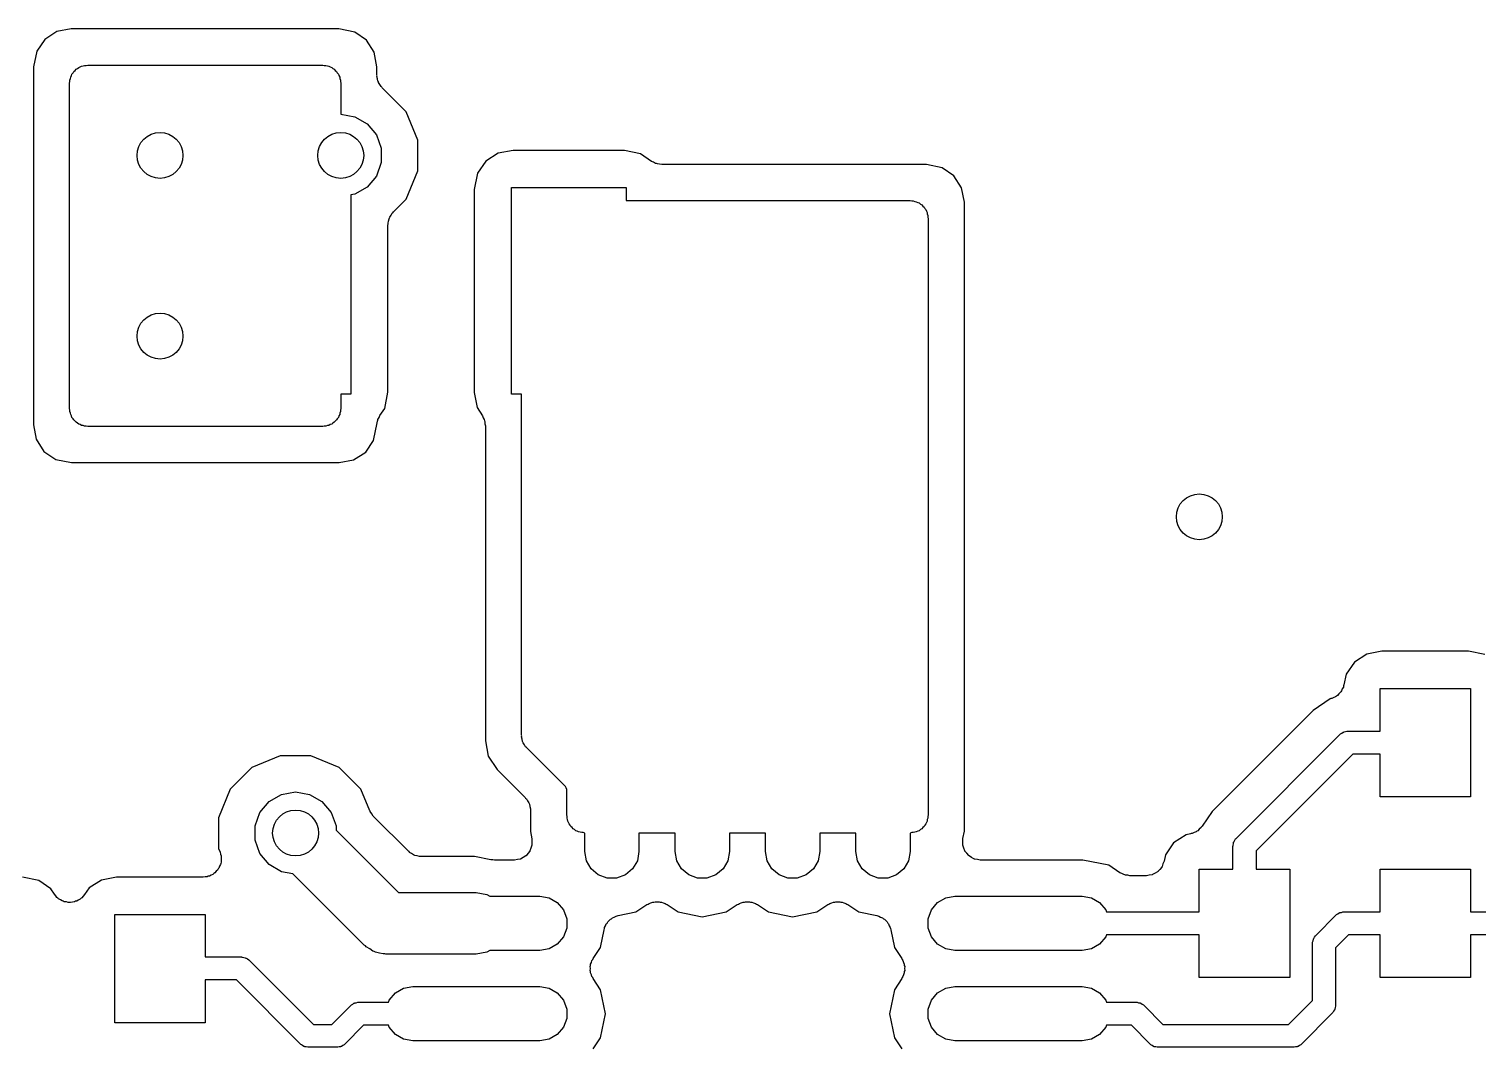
# Model space of a CAD drawing. Extents: x 85 to 210, y -138 to -65.
# Drawn here: x 164.78 to 172.79, y -107.44 to -101.8 of the extents above; entities that cross this region are included whole.
import ezdxf

# ---------------------------------------------------------------- set-up
doc = ezdxf.new("R2010")
doc.units = 0
doc.header["$MEASUREMENT"] = 0
doc.layers.add('BLACK', color=7, linetype='CONTINUOUS')

msp = doc.modelspace()

# ---------------------------------------------------------------- linework, layer by layer
at = {"layer": 'Black'}
for p, q in [((164.929, -101.815), (164.862, -101.858)), ((165.009, -101.8), (164.929, -101.815)), ((166.49, -101.8), (165.009, -101.8)), ((166.577, -101.818), (166.49, -101.8)), ((166.642, -101.862), (166.577, -101.818)), ((164.862, -101.858), (164.818, -101.923)), ((166.685, -101.929), (166.642, -101.862)), ((164.818, -101.923), (164.8, -102.01)), ((166.7, -102.009), (166.685, -101.929)), ((164.8, -102.01), (164.8, -103.991)), ((165.005, -102.074), (165.006, -102.066)), ((165.006, -102.066), (165.01, -102.058)), ((165.01, -102.058), (165.013, -102.05)), ((165.013, -102.05), (165.019, -102.043)), ((165.019, -102.043), (165.023, -102.036)), ((165.023, -102.036), (165.03, -102.03)), ((165.03, -102.03), (165.036, -102.023)), ((165.036, -102.023), (165.043, -102.019)), ((165.043, -102.019), (165.05, -102.013)), ((165.05, -102.013), (165.058, -102.01)), ((165.058, -102.01), (165.066, -102.006)), ((165.066, -102.006), (165.074, -102.005)), ((165.074, -102.005), (165.083, -102.002)), ((165.083, -102.002), (165.091, -102.002)), ((165.091, -102.002), (165.1, -102)), ((165.1, -102), (166.4, -102)), ((166.4, -102), (166.409, -102.002)), ((166.409, -102.002), (166.417, -102.002)), ((166.417, -102.002), (166.426, -102.005)), ((166.426, -102.005), (166.434, -102.006)), ((166.434, -102.006), (166.442, -102.01)), ((166.442, -102.01), (166.45, -102.013)), ((166.45, -102.013), (166.457, -102.019)), ((166.457, -102.019), (166.464, -102.023)), ((166.464, -102.023), (166.47, -102.03)), ((166.47, -102.03), (166.477, -102.036)), ((166.477, -102.036), (166.481, -102.043)), ((166.481, -102.043), (166.487, -102.05)), ((166.487, -102.05), (166.49, -102.058)), ((166.49, -102.058), (166.494, -102.066)), ((166.494, -102.066), (166.495, -102.074)), ((166.7, -102.024), (166.7, -102.009)), ((166.7, -102.055), (166.7, -102.024)), ((166.701, -102.059), (166.7, -102.055)), ((166.7, -102.063), (166.701, -102.059)), ((166.704, -102.076), (166.7, -102.063)), ((165, -102.1), (165.002, -102.091)), ((165, -103.9), (165, -102.1)), ((165.002, -102.083), (165.005, -102.074)), ((165.002, -102.091), (165.002, -102.083)), ((166.495, -102.074), (166.498, -102.083)), ((166.498, -102.083), (166.498, -102.091)), ((166.498, -102.091), (166.5, -102.1)), ((166.5, -102.1), (166.5, -102.272)), ((166.706, -102.089), (166.704, -102.076)), ((166.708, -102.093), (166.706, -102.089)), ((166.709, -102.097), (166.708, -102.093)), ((166.717, -102.108), (166.709, -102.097)), ((166.723, -102.119), (166.717, -102.108)), ((166.727, -102.122), (166.723, -102.119)), ((166.729, -102.125), (166.727, -102.122)), ((166.862, -102.258), (166.729, -102.125)), ((166.5, -102.272), (166.578, -102.286)), ((166.578, -102.286), (166.646, -102.325)), ((166.927, -102.415), (166.862, -102.258)), ((166.646, -102.325), (166.697, -102.386)), ((166.697, -102.386), (166.724, -102.46)), ((166.724, -102.46), (166.724, -102.54)), ((166.927, -102.585), (166.927, -102.415)), ((166.724, -102.54), (166.697, -102.614)), ((167.302, -102.532), (167.257, -102.599)), ((167.371, -102.488), (167.302, -102.532)), ((167.454, -102.473), (167.371, -102.488)), ((168.069, -102.473), (167.454, -102.473)), ((168.159, -102.491), (168.069, -102.473)), ((168.22, -102.533), (168.159, -102.491)), ((168.231, -102.538), (168.22, -102.533)), ((168.242, -102.544), (168.231, -102.538)), ((168.247, -102.545), (168.242, -102.544)), ((168.252, -102.547), (168.247, -102.545)), ((168.264, -102.548), (168.252, -102.547)), ((166.697, -102.614), (166.646, -102.675)), ((166.862, -102.742), (166.927, -102.585)), ((167.257, -102.599), (167.239, -102.689)), ((168.276, -102.55), (168.264, -102.548)), ((169.74, -102.55), (168.276, -102.55)), ((169.827, -102.568), (169.74, -102.55)), ((169.892, -102.612), (169.827, -102.568)), ((169.935, -102.679), (169.892, -102.612)), ((166.646, -102.675), (166.578, -102.714)), ((167.239, -102.689), (167.239, -103.812)), ((167.445, -103.822), (167.445, -102.678)), ((167.445, -102.678), (168.079, -102.678)), ((168.079, -102.678), (168.079, -102.75)), ((169.95, -102.759), (169.935, -102.679)), ((166.578, -102.714), (166.555, -102.718)), ((166.555, -102.718), (166.555, -103.822)), ((166.791, -102.813), (166.862, -102.742)), ((168.079, -102.75), (169.65, -102.75)), ((169.65, -102.75), (169.659, -102.752)), ((169.659, -102.752), (169.667, -102.752)), ((169.667, -102.752), (169.676, -102.755)), ((169.676, -102.755), (169.684, -102.756)), ((169.684, -102.756), (169.692, -102.76)), ((169.692, -102.76), (169.7, -102.763)), ((169.7, -102.763), (169.707, -102.769)), ((169.707, -102.769), (169.714, -102.773)), ((169.714, -102.773), (169.72, -102.78)), ((169.72, -102.78), (169.727, -102.786)), ((169.727, -102.786), (169.731, -102.793)), ((169.95, -106.24), (169.95, -102.759)), ((166.762, -102.875), (166.765, -102.863)), ((166.765, -102.863), (166.767, -102.85)), ((166.767, -102.85), (166.77, -102.846)), ((166.77, -102.846), (166.771, -102.842)), ((166.771, -102.842), (166.778, -102.831)), ((166.778, -102.831), (166.785, -102.82)), ((166.785, -102.82), (166.788, -102.817)), ((166.788, -102.817), (166.791, -102.813)), ((169.731, -102.793), (169.737, -102.8)), ((169.737, -102.8), (169.74, -102.808)), ((169.74, -102.808), (169.744, -102.816)), ((169.744, -102.816), (169.745, -102.824)), ((169.745, -102.824), (169.748, -102.833)), ((169.748, -102.833), (169.748, -102.841)), ((169.748, -102.841), (169.75, -102.85)), ((169.75, -102.85), (169.75, -106.15)), ((166.761, -102.884), (166.762, -102.88)), ((166.761, -103.811), (166.761, -102.884)), ((166.762, -102.88), (166.762, -102.875)), ((166.555, -103.822), (166.5, -103.822)), ((166.5, -103.822), (166.5, -103.9)), ((166.743, -103.901), (166.761, -103.811)), ((167.239, -103.812), (167.254, -103.895)), ((167.5, -103.822), (167.445, -103.822)), ((167.5, -105.709), (167.5, -103.822)), ((165.002, -103.909), (165, -103.9)), ((165.002, -103.917), (165.002, -103.909)), ((166.5, -103.9), (166.498, -103.909)), ((166.498, -103.909), (166.498, -103.917)), ((166.717, -103.939), (166.743, -103.901)), ((167.254, -103.895), (167.284, -103.941)), ((165.005, -103.926), (165.002, -103.917)), ((165.006, -103.934), (165.005, -103.926)), ((165.01, -103.942), (165.006, -103.934)), ((165.013, -103.95), (165.01, -103.942)), ((165.019, -103.957), (165.013, -103.95)), ((165.023, -103.964), (165.019, -103.957)), ((165.03, -103.97), (165.023, -103.964)), ((165.036, -103.977), (165.03, -103.97)), ((165.043, -103.981), (165.036, -103.977)), ((165.05, -103.987), (165.043, -103.981)), ((165.058, -103.99), (165.05, -103.987)), ((166.45, -103.987), (166.442, -103.99)), ((166.457, -103.981), (166.45, -103.987)), ((166.464, -103.977), (166.457, -103.981)), ((166.47, -103.97), (166.464, -103.977)), ((166.477, -103.964), (166.47, -103.97)), ((166.481, -103.957), (166.477, -103.964)), ((166.487, -103.95), (166.481, -103.957)), ((166.49, -103.942), (166.487, -103.95)), ((166.494, -103.934), (166.49, -103.942)), ((166.495, -103.926), (166.494, -103.934)), ((166.498, -103.917), (166.495, -103.926)), ((166.682, -104.077), (166.702, -103.98)), ((166.702, -103.979), (166.703, -103.97)), ((166.702, -103.98), (166.702, -103.979)), ((166.703, -103.97), (166.705, -103.966)), ((166.705, -103.966), (166.706, -103.961)), ((166.706, -103.961), (166.712, -103.95)), ((166.712, -103.95), (166.717, -103.939)), ((167.284, -103.941), (167.288, -103.952)), ((167.288, -103.952), (167.294, -103.961)), ((167.294, -103.961), (167.295, -103.968)), ((167.295, -103.968), (167.298, -103.973)), ((167.298, -103.973), (167.298, -103.985)), ((167.298, -103.985), (167.3, -103.996)), ((164.8, -103.991), (164.815, -104.071)), ((165.066, -103.994), (165.058, -103.99)), ((165.074, -103.995), (165.066, -103.994)), ((165.083, -103.998), (165.074, -103.995)), ((165.091, -103.998), (165.083, -103.998)), ((165.1, -104), (165.091, -103.998)), ((166.4, -104), (165.1, -104)), ((166.409, -103.998), (166.4, -104)), ((166.417, -103.998), (166.409, -103.998)), ((166.426, -103.995), (166.417, -103.998)), ((166.434, -103.994), (166.426, -103.995)), ((166.442, -103.99), (166.434, -103.994)), ((167.3, -103.996), (167.3, -105.74)), ((164.815, -104.071), (164.858, -104.138)), ((164.858, -104.138), (164.923, -104.182)), ((166.571, -104.185), (166.638, -104.142)), ((166.638, -104.142), (166.682, -104.077)), ((164.923, -104.182), (165.01, -104.2)), ((165.01, -104.2), (166.491, -104.2)), ((166.491, -104.2), (166.571, -104.185)), ((172.177, -105.26), (172.108, -105.304)), ((172.259, -105.244), (172.177, -105.26)), ((172.74, -105.244), (172.259, -105.244)), ((172.829, -105.262), (172.74, -105.244)), ((172.108, -105.304), (172.062, -105.371)), ((172.05, -105.43), (172.048, -105.436)), ((172.062, -105.371), (172.05, -105.43)), ((171.974, -105.508), (171.88, -105.571)), ((171.978, -105.506), (171.974, -105.508)), ((171.984, -105.505), (171.978, -105.506)), ((171.994, -105.5), (171.984, -105.505)), ((172.004, -105.496), (171.994, -105.5)), ((172.009, -105.492), (172.004, -105.496)), ((172.014, -105.489), (172.009, -105.492)), ((172.022, -105.48), (172.014, -105.489)), ((172.03, -105.473), (172.022, -105.48)), ((172.033, -105.468), (172.03, -105.473)), ((172.037, -105.463), (172.033, -105.468)), ((172.041, -105.452), (172.037, -105.463)), ((172.047, -105.443), (172.041, -105.452)), ((172.048, -105.436), (172.047, -105.443)), ((172.25, -105.686), (172.25, -105.45)), ((172.25, -105.45), (172.75, -105.45)), ((172.75, -105.45), (172.75, -106.05)), ((171.88, -105.571), (171.321, -106.13)), ((167.3, -105.74), (167.316, -105.824)), ((167.501, -105.713), (167.5, -105.709)), ((167.5, -105.717), (167.501, -105.713)), ((167.504, -105.73), (167.5, -105.717)), ((167.506, -105.743), (167.504, -105.73)), ((167.508, -105.747), (167.506, -105.743)), ((167.509, -105.751), (167.508, -105.747)), ((167.517, -105.762), (167.509, -105.751)), ((171.455, -106.278), (172.028, -105.705)), ((172.028, -105.705), (172.03, -105.703)), ((172.03, -105.703), (172.032, -105.701)), ((172.032, -105.701), (172.039, -105.697)), ((172.039, -105.697), (172.046, -105.692)), ((172.046, -105.692), (172.049, -105.692)), ((172.049, -105.692), (172.051, -105.69)), ((172.051, -105.69), (172.059, -105.689)), ((172.059, -105.689), (172.067, -105.687)), ((172.067, -105.687), (172.07, -105.687)), ((172.07, -105.687), (172.073, -105.686)), ((172.073, -105.686), (172.123, -105.686)), ((172.123, -105.686), (172.25, -105.686)), ((166.165, -105.823), (166.008, -105.888)), ((166.335, -105.823), (166.165, -105.823)), ((166.492, -105.888), (166.335, -105.823)), ((167.316, -105.824), (167.366, -105.899)), ((167.523, -105.773), (167.517, -105.762)), ((167.527, -105.776), (167.523, -105.773)), ((167.529, -105.779), (167.527, -105.776)), ((167.743, -105.993), (167.529, -105.779)), ((172.099, -105.813), (171.564, -106.349)), ((172.123, -105.813), (172.099, -105.813)), ((172.25, -105.813), (172.123, -105.813)), ((172.25, -106.05), (172.25, -105.813)), ((166.008, -105.888), (165.888, -106.008)), ((166.612, -106.008), (166.492, -105.888)), ((167.366, -105.899), (167.521, -106.054)), ((165.888, -106.008), (165.823, -106.165)), ((166.104, -106.075), (166.172, -106.036)), ((166.172, -106.036), (166.25, -106.022)), ((166.25, -106.022), (166.328, -106.036)), ((166.328, -106.036), (166.396, -106.075)), ((166.661, -106.127), (166.612, -106.008)), ((167.521, -106.054), (167.523, -106.057)), ((167.523, -106.057), (167.527, -106.06)), ((167.527, -106.06), (167.533, -106.071)), ((167.533, -106.071), (167.541, -106.082)), ((167.748, -106), (167.743, -105.993)), ((167.75, -106.01), (167.748, -106)), ((167.75, -106.15), (167.75, -106.01)), ((172.75, -106.05), (172.25, -106.05)), ((166.026, -106.21), (166.053, -106.136)), ((166.053, -106.136), (166.104, -106.075)), ((166.396, -106.075), (166.447, -106.136)), ((166.447, -106.136), (166.474, -106.21)), ((166.662, -106.129), (166.661, -106.127)), ((166.663, -106.131), (166.662, -106.129)), ((166.672, -106.144), (166.663, -106.131)), ((166.68, -106.157), (166.672, -106.144)), ((167.541, -106.082), (167.542, -106.086)), ((167.542, -106.086), (167.544, -106.09)), ((167.544, -106.09), (167.546, -106.103)), ((167.546, -106.103), (167.55, -106.116)), ((167.55, -106.116), (167.549, -106.12)), ((167.549, -106.12), (167.55, -106.124)), ((167.55, -106.124), (167.55, -106.241)), ((167.752, -106.159), (167.75, -106.15)), ((169.75, -106.15), (169.748, -106.159)), ((171.321, -106.13), (171.265, -106.212)), ((165.823, -106.165), (165.823, -106.335)), ((166.026, -106.29), (166.026, -106.21)), ((166.474, -106.21), (166.474, -106.234)), ((166.682, -106.158), (166.68, -106.157)), ((166.683, -106.16), (166.682, -106.158)), ((166.874, -106.351), (166.683, -106.16)), ((167.752, -106.167), (167.752, -106.159)), ((167.755, -106.176), (167.752, -106.167)), ((167.756, -106.184), (167.755, -106.176)), ((167.76, -106.192), (167.756, -106.184)), ((167.763, -106.2), (167.76, -106.192)), ((167.769, -106.207), (167.763, -106.2)), ((167.773, -106.214), (167.769, -106.207)), ((167.78, -106.22), (167.773, -106.214)), ((167.786, -106.227), (167.78, -106.22)), ((167.793, -106.231), (167.786, -106.227)), ((167.8, -106.237), (167.793, -106.231)), ((169.707, -106.231), (169.7, -106.237)), ((169.714, -106.227), (169.707, -106.231)), ((169.72, -106.22), (169.714, -106.227)), ((169.727, -106.214), (169.72, -106.22)), ((169.731, -106.207), (169.727, -106.214)), ((169.737, -106.2), (169.731, -106.207)), ((169.74, -106.192), (169.737, -106.2)), ((169.744, -106.184), (169.74, -106.192)), ((169.745, -106.176), (169.744, -106.184)), ((169.748, -106.167), (169.745, -106.176)), ((169.748, -106.159), (169.748, -106.167)), ((171.25, -106.228), (171.241, -106.238)), ((171.26, -106.22), (171.25, -106.228)), ((171.262, -106.216), (171.26, -106.22)), ((171.265, -106.212), (171.262, -106.216)), ((166.053, -106.364), (166.026, -106.29)), ((166.474, -106.234), (166.82, -106.58)), ((167.55, -106.241), (167.558, -106.282)), ((167.558, -106.282), (167.558, -106.282)), ((167.558, -106.282), (167.558, -106.283)), ((167.558, -106.283), (167.558, -106.299)), ((167.558, -106.299), (167.558, -106.316)), ((167.808, -106.24), (167.8, -106.237)), ((167.816, -106.244), (167.808, -106.24)), ((167.824, -106.245), (167.816, -106.244)), ((167.833, -106.248), (167.824, -106.245)), ((167.841, -106.248), (167.833, -106.248)), ((167.85, -106.25), (167.841, -106.248)), ((167.85, -106.352), (167.85, -106.25)), ((168.35, -106.25), (168.15, -106.25)), ((168.15, -106.25), (168.15, -106.352)), ((168.35, -106.352), (168.35, -106.25)), ((168.85, -106.25), (168.65, -106.25)), ((168.65, -106.25), (168.65, -106.352)), ((168.85, -106.352), (168.85, -106.25)), ((169.35, -106.25), (169.15, -106.25)), ((169.15, -106.25), (169.15, -106.352)), ((169.35, -106.352), (169.35, -106.25)), ((169.659, -106.248), (169.65, -106.25)), ((169.65, -106.25), (169.65, -106.352)), ((169.667, -106.248), (169.659, -106.248)), ((169.676, -106.245), (169.667, -106.248)), ((169.684, -106.244), (169.676, -106.245)), ((169.692, -106.24), (169.684, -106.244)), ((169.7, -106.237), (169.692, -106.24)), ((169.941, -106.283), (169.942, -106.281)), ((169.941, -106.299), (169.941, -106.283)), ((169.941, -106.315), (169.941, -106.299)), ((169.942, -106.28), (169.95, -106.24)), ((169.942, -106.281), (169.942, -106.28)), ((171.108, -106.304), (171.062, -106.371)), ((171.177, -106.26), (171.108, -106.304)), ((171.201, -106.255), (171.177, -106.26)), ((171.205, -106.253), (171.201, -106.255)), ((171.21, -106.253), (171.205, -106.253)), ((171.221, -106.247), (171.21, -106.253)), ((171.233, -106.243), (171.221, -106.247)), ((171.237, -106.24), (171.233, -106.243)), ((171.241, -106.238), (171.237, -106.24)), ((171.437, -106.317), (171.439, -106.309)), ((171.439, -106.309), (171.44, -106.301)), ((171.44, -106.301), (171.442, -106.299)), ((171.442, -106.296), (171.447, -106.289)), ((171.442, -106.299), (171.442, -106.296)), ((171.447, -106.289), (171.451, -106.282)), ((171.451, -106.282), (171.453, -106.28)), ((171.453, -106.28), (171.455, -106.278)), ((165.823, -106.335), (165.832, -106.356)), ((165.832, -106.356), (165.834, -106.367)), ((165.834, -106.367), (165.838, -106.377)), ((165.838, -106.377), (165.838, -106.383)), ((165.838, -106.383), (165.839, -106.39)), ((165.839, -106.39), (165.838, -106.401)), ((166.104, -106.425), (166.053, -106.364)), ((166.878, -106.353), (166.874, -106.351)), ((166.88, -106.357), (166.878, -106.353)), ((166.892, -106.363), (166.88, -106.357)), ((166.902, -106.371), (166.892, -106.363)), ((166.907, -106.372), (166.902, -106.371)), ((166.91, -106.374), (166.907, -106.372)), ((166.923, -106.376), (166.91, -106.374)), ((166.936, -106.38), (166.923, -106.376)), ((166.94, -106.379), (166.936, -106.38)), ((166.945, -106.38), (166.94, -106.379)), ((167.24, -106.38), (166.945, -106.38)), ((167.331, -106.398), (167.24, -106.38)), ((167.509, -106.385), (167.495, -106.394)), ((167.524, -106.377), (167.509, -106.385)), ((167.525, -106.376), (167.524, -106.376)), ((167.524, -106.376), (167.524, -106.377)), ((167.535, -106.363), (167.525, -106.376)), ((167.546, -106.35), (167.535, -106.363)), ((167.547, -106.349), (167.546, -106.349)), ((167.546, -106.349), (167.546, -106.35)), ((167.552, -106.333), (167.547, -106.349)), ((167.558, -106.317), (167.552, -106.333)), ((167.558, -106.316), (167.558, -106.317)), ((167.558, -106.317), (167.558, -106.317)), ((167.859, -106.403), (167.85, -106.352)), ((168.15, -106.352), (168.141, -106.403)), ((168.359, -106.403), (168.35, -106.352)), ((168.65, -106.352), (168.641, -106.403)), ((168.859, -106.403), (168.85, -106.352)), ((169.15, -106.352), (169.141, -106.403)), ((169.359, -106.403), (169.35, -106.352)), ((169.65, -106.352), (169.641, -106.403)), ((169.941, -106.316), (169.941, -106.315)), ((169.941, -106.317), (169.941, -106.316)), ((169.947, -106.333), (169.941, -106.317)), ((169.952, -106.348), (169.947, -106.333)), ((169.953, -106.349), (169.952, -106.348)), ((169.953, -106.35), (169.953, -106.349)), ((169.964, -106.362), (169.953, -106.35)), ((169.974, -106.375), (169.964, -106.362)), ((169.975, -106.376), (169.974, -106.375)), ((169.976, -106.377), (169.975, -106.376)), ((169.99, -106.385), (169.976, -106.377)), ((170.003, -106.393), (169.99, -106.385)), ((171.062, -106.371), (171.055, -106.406)), ((171.436, -106.323), (171.437, -106.32)), ((171.436, -106.45), (171.436, -106.323)), ((171.437, -106.32), (171.437, -106.317)), ((171.564, -106.349), (171.564, -106.45)), ((165.804, -106.471), (165.798, -106.474)), ((165.811, -106.462), (165.804, -106.471)), ((165.819, -106.455), (165.811, -106.462)), ((165.822, -106.449), (165.819, -106.455)), ((165.826, -106.444), (165.822, -106.449)), ((165.83, -106.434), (165.826, -106.444)), ((165.835, -106.424), (165.83, -106.434)), ((165.836, -106.418), (165.835, -106.424)), ((165.838, -106.411), (165.836, -106.418)), ((165.838, -106.401), (165.838, -106.411)), ((166.172, -106.464), (166.104, -106.425)), ((166.235, -106.475), (166.172, -106.464)), ((167.341, -106.398), (167.331, -106.398)), ((167.351, -106.4), (167.341, -106.398)), ((167.459, -106.4), (167.351, -106.4)), ((167.46, -106.4), (167.459, -106.4)), ((167.461, -106.4), (167.46, -106.4)), ((167.477, -106.397), (167.461, -106.4)), ((167.494, -106.394), (167.477, -106.397)), ((167.495, -106.394), (167.494, -106.394)), ((167.494, -106.394), (167.494, -106.394)), ((167.885, -106.448), (167.859, -106.403)), ((167.925, -106.482), (167.885, -106.448)), ((168.115, -106.448), (168.075, -106.482)), ((168.141, -106.403), (168.115, -106.448)), ((168.385, -106.448), (168.359, -106.403)), ((168.425, -106.482), (168.385, -106.448)), ((168.615, -106.448), (168.575, -106.482)), ((168.641, -106.403), (168.615, -106.448)), ((168.885, -106.448), (168.859, -106.403)), ((168.925, -106.482), (168.885, -106.448)), ((169.115, -106.448), (169.075, -106.482)), ((169.141, -106.403), (169.115, -106.448)), ((169.385, -106.448), (169.359, -106.403)), ((169.425, -106.482), (169.385, -106.448)), ((169.615, -106.448), (169.575, -106.482)), ((169.641, -106.403), (169.615, -106.448)), ((170.005, -106.393), (170.003, -106.393)), ((170.006, -106.394), (170.005, -106.393)), ((170.022, -106.397), (170.006, -106.394)), ((170.037, -106.4), (170.022, -106.397)), ((170.039, -106.4), (170.037, -106.4)), ((170.04, -106.4), (170.039, -106.4)), ((170.606, -106.4), (170.04, -106.4)), ((170.749, -106.428), (170.606, -106.4)), ((170.811, -106.47), (170.749, -106.428)), ((170.821, -106.474), (170.811, -106.47)), ((171.005, -106.472), (170.991, -106.48)), ((171.019, -106.465), (171.005, -106.472)), ((171.02, -106.464), (171.019, -106.465)), ((171.021, -106.463), (171.02, -106.464)), ((171.032, -106.451), (171.021, -106.463)), ((171.042, -106.439), (171.032, -106.451)), ((171.043, -106.437), (171.042, -106.439)), ((171.044, -106.436), (171.043, -106.437)), ((171.049, -106.421), (171.044, -106.436)), ((171.055, -106.406), (171.049, -106.421)), ((171.25, -106.686), (171.25, -106.45)), ((171.25, -106.45), (171.436, -106.45)), ((171.564, -106.45), (171.75, -106.45)), ((171.75, -106.45), (171.75, -107.05)), ((172.25, -106.686), (172.25, -106.45)), ((172.25, -106.45), (172.75, -106.45)), ((172.75, -106.45), (172.75, -106.686)), ((164.829, -106.512), (164.74, -106.494)), ((164.896, -106.558), (164.829, -106.512)), ((165.177, -106.51), (165.108, -106.554)), ((165.259, -106.494), (165.177, -106.51)), ((165.739, -106.494), (165.259, -106.494)), ((165.75, -106.492), (165.739, -106.494)), ((165.761, -106.492), (165.75, -106.492)), ((165.767, -106.489), (165.761, -106.492)), ((165.774, -106.488), (165.767, -106.489)), ((165.783, -106.483), (165.774, -106.488)), ((165.793, -106.479), (165.783, -106.483)), ((165.798, -106.474), (165.793, -106.479)), ((166.63, -106.87), (166.235, -106.475)), ((167.974, -106.5), (167.925, -106.482)), ((168.026, -106.5), (167.974, -106.5)), ((168.075, -106.482), (168.026, -106.5)), ((168.474, -106.5), (168.425, -106.482)), ((168.526, -106.5), (168.474, -106.5)), ((168.575, -106.482), (168.526, -106.5)), ((168.974, -106.5), (168.925, -106.482)), ((169.026, -106.5), (168.974, -106.5)), ((169.075, -106.482), (169.026, -106.5)), ((169.474, -106.5), (169.425, -106.482)), ((169.526, -106.5), (169.474, -106.5)), ((169.575, -106.482), (169.526, -106.5)), ((170.832, -106.48), (170.821, -106.474)), ((170.837, -106.481), (170.832, -106.48)), ((170.842, -106.484), (170.837, -106.481)), ((170.854, -106.484), (170.842, -106.484)), ((170.866, -106.486), (170.854, -106.484)), ((170.957, -106.486), (170.866, -106.486)), ((170.973, -106.484), (170.957, -106.486)), ((170.989, -106.481), (170.973, -106.484)), ((170.99, -106.481), (170.989, -106.481)), ((170.991, -106.48), (170.99, -106.481)), ((164.916, -106.589), (164.896, -106.558)), ((164.924, -106.597), (164.916, -106.589)), ((164.93, -106.606), (164.924, -106.597)), ((164.935, -106.61), (164.93, -106.606)), ((164.939, -106.614), (164.935, -106.61)), ((164.949, -106.619), (164.939, -106.614)), ((164.959, -106.626), (164.949, -106.619)), ((164.965, -106.627), (164.959, -106.626)), ((164.97, -106.63), (164.965, -106.627)), ((164.982, -106.631), (164.97, -106.63)), ((164.992, -106.634), (164.982, -106.631)), ((165.016, -106.632), (165.005, -106.634)), ((165.027, -106.631), (165.016, -106.632)), ((165.033, -106.628), (165.027, -106.631)), ((165.039, -106.627), (165.033, -106.628)), ((165.048, -106.621), (165.039, -106.627)), ((165.058, -106.616), (165.048, -106.621)), ((165.063, -106.611), (165.058, -106.616)), ((165.068, -106.608), (165.063, -106.611)), ((165.075, -106.599), (165.068, -106.608)), ((165.083, -106.591), (165.075, -106.599)), ((165.108, -106.554), (165.083, -106.591)), ((166.82, -106.58), (167.25, -106.58)), ((167.25, -106.58), (167.308, -106.59)), ((167.308, -106.59), (167.325, -106.6)), ((167.325, -106.6), (167.602, -106.6)), ((167.602, -106.6), (167.653, -106.609)), ((167.653, -106.609), (167.698, -106.635)), ((168.216, -106.637), (168.226, -106.632)), ((168.226, -106.632), (168.233, -106.632)), ((168.233, -106.632), (168.239, -106.63)), ((168.239, -106.63), (168.25, -106.631)), ((168.25, -106.631), (168.261, -106.63)), ((168.261, -106.63), (168.267, -106.632)), ((168.267, -106.632), (168.274, -106.632)), ((168.274, -106.632), (168.284, -106.637)), ((168.716, -106.637), (168.726, -106.632)), ((168.726, -106.632), (168.733, -106.632)), ((168.733, -106.632), (168.739, -106.63)), ((168.739, -106.63), (168.75, -106.631)), ((168.75, -106.631), (168.761, -106.63)), ((168.761, -106.63), (168.767, -106.632)), ((168.767, -106.632), (168.774, -106.632)), ((168.774, -106.632), (168.784, -106.637)), ((169.216, -106.637), (169.226, -106.632)), ((169.226, -106.632), (169.233, -106.632)), ((169.233, -106.632), (169.239, -106.63)), ((169.239, -106.63), (169.25, -106.631)), ((169.25, -106.631), (169.261, -106.63)), ((169.261, -106.63), (169.267, -106.632)), ((169.267, -106.632), (169.274, -106.632)), ((169.274, -106.632), (169.284, -106.637)), ((169.802, -106.635), (169.847, -106.609)), ((169.847, -106.609), (169.898, -106.6)), ((169.898, -106.6), (170.602, -106.6)), ((170.602, -106.6), (170.653, -106.609)), ((170.653, -106.609), (170.698, -106.635)), ((164.999, -106.634), (164.992, -106.634)), ((165.005, -106.634), (164.999, -106.634)), ((165.25, -107.3), (165.25, -106.7)), ((165.25, -106.7), (165.75, -106.7)), ((165.75, -106.7), (165.75, -106.936)), ((167.698, -106.635), (167.732, -106.675)), ((167.732, -106.675), (167.75, -106.724)), ((168.013, -106.715), (168.023, -106.71)), ((168.023, -106.71), (168.029, -106.709)), ((168.029, -106.709), (168.035, -106.707)), ((168.035, -106.707), (168.133, -106.687)), ((168.133, -106.687), (168.194, -106.646)), ((168.194, -106.646), (168.2, -106.644)), ((168.2, -106.644), (168.206, -106.64)), ((168.206, -106.64), (168.216, -106.637)), ((168.284, -106.637), (168.294, -106.64)), ((168.294, -106.64), (168.3, -106.644)), ((168.3, -106.644), (168.306, -106.646)), ((168.306, -106.646), (168.367, -106.687)), ((168.367, -106.687), (168.5, -106.714)), ((168.5, -106.714), (168.633, -106.687)), ((168.633, -106.687), (168.694, -106.646)), ((168.694, -106.646), (168.7, -106.644)), ((168.7, -106.644), (168.706, -106.64)), ((168.706, -106.64), (168.716, -106.637)), ((168.784, -106.637), (168.794, -106.64)), ((168.794, -106.64), (168.8, -106.644)), ((168.8, -106.644), (168.806, -106.646)), ((168.806, -106.646), (168.867, -106.687)), ((168.867, -106.687), (169, -106.714)), ((169, -106.714), (169.133, -106.687)), ((169.133, -106.687), (169.194, -106.646)), ((169.194, -106.646), (169.2, -106.644)), ((169.2, -106.644), (169.206, -106.64)), ((169.206, -106.64), (169.216, -106.637)), ((169.284, -106.637), (169.294, -106.64)), ((169.294, -106.64), (169.3, -106.644)), ((169.3, -106.644), (169.306, -106.646)), ((169.306, -106.646), (169.367, -106.687)), ((169.367, -106.687), (169.465, -106.707)), ((169.465, -106.707), (169.471, -106.709)), ((169.471, -106.709), (169.477, -106.71)), ((169.477, -106.71), (169.487, -106.715)), ((169.75, -106.724), (169.768, -106.675)), ((169.768, -106.675), (169.802, -106.635)), ((170.698, -106.635), (170.732, -106.675)), ((170.732, -106.675), (170.736, -106.686)), ((170.736, -106.686), (171.25, -106.686)), ((171.896, -106.815), (172.005, -106.705)), ((172.005, -106.705), (172.007, -106.703)), ((172.007, -106.703), (172.009, -106.701)), ((172.009, -106.701), (172.016, -106.697)), ((172.016, -106.697), (172.023, -106.692)), ((172.023, -106.692), (172.026, -106.692)), ((172.026, -106.692), (172.028, -106.69)), ((172.028, -106.69), (172.036, -106.689)), ((172.036, -106.689), (172.044, -106.687)), ((172.044, -106.687), (172.047, -106.687)), ((172.047, -106.687), (172.05, -106.686)), ((172.05, -106.686), (172.25, -106.686)), ((172.75, -106.686), (173.25, -106.686)), ((167.75, -106.776), (167.732, -106.825)), ((167.75, -106.724), (167.75, -106.776)), ((167.937, -106.883), (167.957, -106.785)), ((167.957, -106.785), (167.959, -106.779)), ((167.959, -106.779), (167.96, -106.773)), ((167.96, -106.773), (167.965, -106.763)), ((167.965, -106.763), (167.969, -106.753)), ((167.969, -106.753), (167.974, -106.748)), ((167.974, -106.748), (167.977, -106.742)), ((167.977, -106.742), (167.985, -106.735)), ((167.985, -106.735), (167.992, -106.727)), ((167.992, -106.727), (167.998, -106.724)), ((167.998, -106.724), (168.003, -106.719)), ((168.003, -106.719), (168.013, -106.715)), ((169.487, -106.715), (169.497, -106.719)), ((169.497, -106.719), (169.502, -106.724)), ((169.502, -106.724), (169.508, -106.727)), ((169.508, -106.727), (169.515, -106.735)), ((169.515, -106.735), (169.523, -106.742)), ((169.523, -106.742), (169.526, -106.748)), ((169.526, -106.748), (169.531, -106.753)), ((169.531, -106.753), (169.535, -106.763)), ((169.535, -106.763), (169.54, -106.773)), ((169.54, -106.773), (169.541, -106.779)), ((169.541, -106.779), (169.543, -106.785)), ((169.543, -106.785), (169.563, -106.883)), ((169.75, -106.776), (169.75, -106.724)), ((169.768, -106.825), (169.75, -106.776)), ((166.636, -106.874), (166.63, -106.87)), ((167.698, -106.865), (167.653, -106.891)), ((167.732, -106.825), (167.698, -106.865)), ((169.802, -106.865), (169.768, -106.825)), ((169.847, -106.891), (169.802, -106.865)), ((170.698, -106.865), (170.653, -106.891)), ((170.732, -106.825), (170.698, -106.865)), ((170.736, -106.813), (170.732, -106.825)), ((171.25, -106.813), (170.736, -106.813)), ((171.25, -107.05), (171.25, -106.813)), ((171.877, -106.854), (171.879, -106.846)), ((171.877, -106.857), (171.877, -106.854)), ((171.877, -106.859), (171.877, -106.857)), ((171.877, -107.176), (171.877, -106.859)), ((171.879, -106.846), (171.881, -106.838)), ((171.881, -106.838), (171.882, -106.835)), ((171.882, -106.835), (171.883, -106.833)), ((171.883, -106.833), (171.888, -106.826)), ((171.888, -106.826), (171.892, -106.819)), ((171.892, -106.819), (171.894, -106.817)), ((171.894, -106.817), (171.896, -106.815)), ((172.076, -106.813), (172.004, -106.886)), ((172.25, -106.813), (172.076, -106.813)), ((172.25, -107.05), (172.25, -106.813)), ((173.25, -106.813), (172.75, -106.813)), ((172.75, -106.813), (172.75, -107.05)), ((165.75, -106.936), (165.95, -106.936)), ((165.95, -106.936), (165.953, -106.937)), ((165.953, -106.937), (165.956, -106.937)), ((165.956, -106.937), (165.964, -106.939)), ((165.964, -106.939), (165.972, -106.94)), ((165.972, -106.94), (165.974, -106.942)), ((165.974, -106.942), (165.977, -106.942)), ((165.977, -106.942), (165.984, -106.947)), ((165.984, -106.947), (165.991, -106.951)), ((165.991, -106.951), (165.993, -106.953)), ((165.993, -106.953), (165.995, -106.955)), ((166.641, -106.88), (166.636, -106.874)), ((166.66, -106.891), (166.641, -106.88)), ((166.678, -106.904), (166.66, -106.891)), ((166.685, -106.906), (166.678, -106.904)), ((166.692, -106.91), (166.685, -106.906)), ((166.714, -106.914), (166.692, -106.91)), ((166.735, -106.919), (166.714, -106.914)), ((166.743, -106.919), (166.735, -106.919)), ((166.75, -106.92), (166.743, -106.919)), ((167.25, -106.92), (166.75, -106.92)), ((167.308, -106.91), (167.25, -106.92)), ((167.325, -106.9), (167.308, -106.91)), ((167.602, -106.9), (167.325, -106.9)), ((167.653, -106.891), (167.602, -106.9)), ((167.89, -106.956), (167.894, -106.95)), ((167.894, -106.95), (167.896, -106.944)), ((167.896, -106.944), (167.937, -106.883)), ((169.563, -106.883), (169.604, -106.944)), ((169.604, -106.944), (169.606, -106.95)), ((169.606, -106.95), (169.61, -106.956)), ((169.898, -106.9), (169.847, -106.891)), ((170.602, -106.9), (169.898, -106.9)), ((170.653, -106.891), (170.602, -106.9)), ((172.004, -106.886), (172.004, -107.202)), ((165.995, -106.955), (166.349, -107.309)), ((167.88, -106.989), (167.882, -106.983)), ((167.881, -107), (167.88, -106.989)), ((167.88, -107.011), (167.881, -107)), ((167.882, -107.017), (167.88, -107.011)), ((167.882, -106.976), (167.887, -106.966)), ((167.882, -106.983), (167.882, -106.976)), ((167.882, -107.024), (167.882, -107.017)), ((167.887, -107.034), (167.882, -107.024)), ((167.887, -106.966), (167.89, -106.956)), ((169.61, -106.956), (169.613, -106.966)), ((169.613, -106.966), (169.618, -106.976)), ((169.618, -107.024), (169.613, -107.034)), ((169.618, -106.976), (169.618, -106.983)), ((169.618, -106.983), (169.62, -106.989)), ((169.62, -107.011), (169.618, -107.017)), ((169.618, -107.017), (169.618, -107.024)), ((169.62, -106.989), (169.619, -107)), ((169.619, -107), (169.62, -107.011)), ((165.924, -107.063), (165.75, -107.063)), ((165.75, -107.063), (165.75, -107.3)), ((166.278, -107.418), (165.924, -107.063)), ((166.802, -107.135), (166.847, -107.109)), ((166.847, -107.109), (166.898, -107.1)), ((166.898, -107.1), (167.602, -107.1)), ((167.602, -107.1), (167.653, -107.109)), ((167.653, -107.109), (167.698, -107.135)), ((167.89, -107.044), (167.887, -107.034)), ((167.894, -107.05), (167.89, -107.044)), ((167.896, -107.056), (167.894, -107.05)), ((167.937, -107.117), (167.896, -107.056)), ((169.604, -107.056), (169.563, -107.117)), ((169.606, -107.05), (169.604, -107.056)), ((169.61, -107.044), (169.606, -107.05)), ((169.613, -107.034), (169.61, -107.044)), ((169.802, -107.135), (169.847, -107.109)), ((169.847, -107.109), (169.898, -107.1)), ((169.898, -107.1), (170.602, -107.1)), ((170.602, -107.1), (170.653, -107.109)), ((170.653, -107.109), (170.698, -107.135)), ((171.75, -107.05), (171.25, -107.05)), ((172.75, -107.05), (172.25, -107.05)), ((166.566, -107.197), (166.573, -107.192)), ((166.573, -107.192), (166.576, -107.192)), ((166.576, -107.192), (166.578, -107.19)), ((166.578, -107.19), (166.586, -107.189)), ((166.586, -107.189), (166.594, -107.187)), ((166.594, -107.187), (166.597, -107.187)), ((166.597, -107.187), (166.6, -107.186)), ((166.6, -107.186), (166.764, -107.186)), ((166.764, -107.186), (166.768, -107.175)), ((166.768, -107.175), (166.802, -107.135)), ((167.698, -107.135), (167.732, -107.175)), ((167.732, -107.175), (167.75, -107.224)), ((167.964, -107.25), (167.937, -107.117)), ((169.563, -107.117), (169.536, -107.25)), ((169.75, -107.224), (169.768, -107.175)), ((169.768, -107.175), (169.802, -107.135)), ((170.698, -107.135), (170.732, -107.175)), ((170.732, -107.175), (170.736, -107.186)), ((170.736, -107.186), (170.9, -107.186)), ((170.9, -107.186), (170.903, -107.187)), ((170.903, -107.187), (170.906, -107.187)), ((170.906, -107.187), (170.914, -107.189)), ((170.914, -107.189), (170.922, -107.19)), ((170.922, -107.19), (170.924, -107.192)), ((170.924, -107.192), (170.927, -107.192)), ((170.927, -107.192), (170.934, -107.197)), ((171.744, -107.309), (171.877, -107.176)), ((166.451, -107.309), (166.555, -107.205)), ((166.555, -107.205), (166.557, -107.203)), ((166.557, -107.203), (166.559, -107.201)), ((166.559, -107.201), (166.566, -107.197)), ((167.75, -107.224), (167.75, -107.276)), ((167.937, -107.383), (167.964, -107.25)), ((169.536, -107.25), (169.563, -107.383)), ((169.75, -107.276), (169.75, -107.224)), ((170.934, -107.197), (170.941, -107.201)), ((170.941, -107.201), (170.943, -107.203)), ((170.943, -107.203), (170.945, -107.205)), ((170.945, -107.205), (171.049, -107.309)), ((171.985, -107.247), (171.815, -107.418)), ((171.987, -107.245), (171.985, -107.247)), ((171.989, -107.243), (171.987, -107.245)), ((171.993, -107.236), (171.989, -107.243)), ((171.998, -107.229), (171.993, -107.236)), ((171.999, -107.227), (171.998, -107.229)), ((172, -107.224), (171.999, -107.227)), ((172.002, -107.216), (172, -107.224)), ((172.004, -107.208), (172.002, -107.216)), ((172.004, -107.202), (172.004, -107.205)), ((172.004, -107.205), (172.004, -107.208)), ((165.75, -107.3), (165.25, -107.3)), ((166.349, -107.309), (166.451, -107.309)), ((166.626, -107.313), (166.522, -107.418)), ((166.764, -107.313), (166.626, -107.313)), ((166.768, -107.325), (166.764, -107.313)), ((166.802, -107.365), (166.768, -107.325)), ((167.732, -107.325), (167.698, -107.365)), ((167.75, -107.276), (167.732, -107.325)), ((169.768, -107.325), (169.75, -107.276)), ((169.802, -107.365), (169.768, -107.325)), ((170.732, -107.325), (170.698, -107.365)), ((170.736, -107.313), (170.732, -107.325)), ((170.874, -107.313), (170.736, -107.313)), ((170.978, -107.418), (170.874, -107.313)), ((171.049, -107.309), (171.744, -107.309)), ((166.28, -107.42), (166.278, -107.418)), ((166.282, -107.422), (166.28, -107.42)), ((166.289, -107.426), (166.282, -107.422)), ((166.296, -107.431), (166.289, -107.426)), ((166.299, -107.431), (166.296, -107.431)), ((166.301, -107.433), (166.299, -107.431)), ((166.309, -107.434), (166.301, -107.433)), ((166.317, -107.436), (166.309, -107.434)), ((166.491, -107.434), (166.483, -107.436)), ((166.499, -107.433), (166.491, -107.434)), ((166.501, -107.431), (166.499, -107.433)), ((166.504, -107.431), (166.501, -107.431)), ((166.511, -107.426), (166.504, -107.431)), ((166.518, -107.422), (166.511, -107.426)), ((166.52, -107.42), (166.518, -107.422)), ((166.522, -107.418), (166.52, -107.42)), ((166.847, -107.391), (166.802, -107.365)), ((166.898, -107.4), (166.847, -107.391)), ((167.602, -107.4), (166.898, -107.4)), ((167.653, -107.391), (167.602, -107.4)), ((167.698, -107.365), (167.653, -107.391)), ((167.896, -107.444), (167.937, -107.383)), ((169.563, -107.383), (169.604, -107.444)), ((169.847, -107.391), (169.802, -107.365)), ((169.898, -107.4), (169.847, -107.391)), ((170.602, -107.4), (169.898, -107.4)), ((170.653, -107.391), (170.602, -107.4)), ((170.698, -107.365), (170.653, -107.391)), ((170.98, -107.42), (170.978, -107.418)), ((170.982, -107.422), (170.98, -107.42)), ((170.989, -107.426), (170.982, -107.422)), ((170.996, -107.431), (170.989, -107.426)), ((170.999, -107.431), (170.996, -107.431)), ((171.001, -107.433), (170.999, -107.431)), ((171.009, -107.434), (171.001, -107.433)), ((171.017, -107.436), (171.009, -107.434)), ((171.783, -107.434), (171.775, -107.436)), ((171.792, -107.433), (171.783, -107.434)), ((171.794, -107.431), (171.792, -107.433)), ((171.797, -107.431), (171.794, -107.431)), ((171.804, -107.426), (171.797, -107.431)), ((171.811, -107.422), (171.804, -107.426)), ((171.813, -107.42), (171.811, -107.422)), ((171.815, -107.418), (171.813, -107.42)), ((166.32, -107.436), (166.317, -107.436)), ((166.323, -107.436), (166.32, -107.436)), ((166.477, -107.436), (166.323, -107.436)), ((166.48, -107.436), (166.477, -107.436)), ((166.483, -107.436), (166.48, -107.436)), ((171.02, -107.436), (171.017, -107.436)), ((171.023, -107.436), (171.02, -107.436)), ((171.77, -107.436), (171.023, -107.436)), ((171.773, -107.436), (171.77, -107.436)), ((171.775, -107.436), (171.773, -107.436))]:
    msp.add_line(p, q, dxfattribs=at)
for centre in [(165.5, -102.5), (166.5, -102.5), (165.5, -103.5), (171.25, -104.5), (166.25, -106.25)]:
    msp.add_circle(centre, 0.127, dxfattribs=at)

doc.saveas('drawing.dxf')
